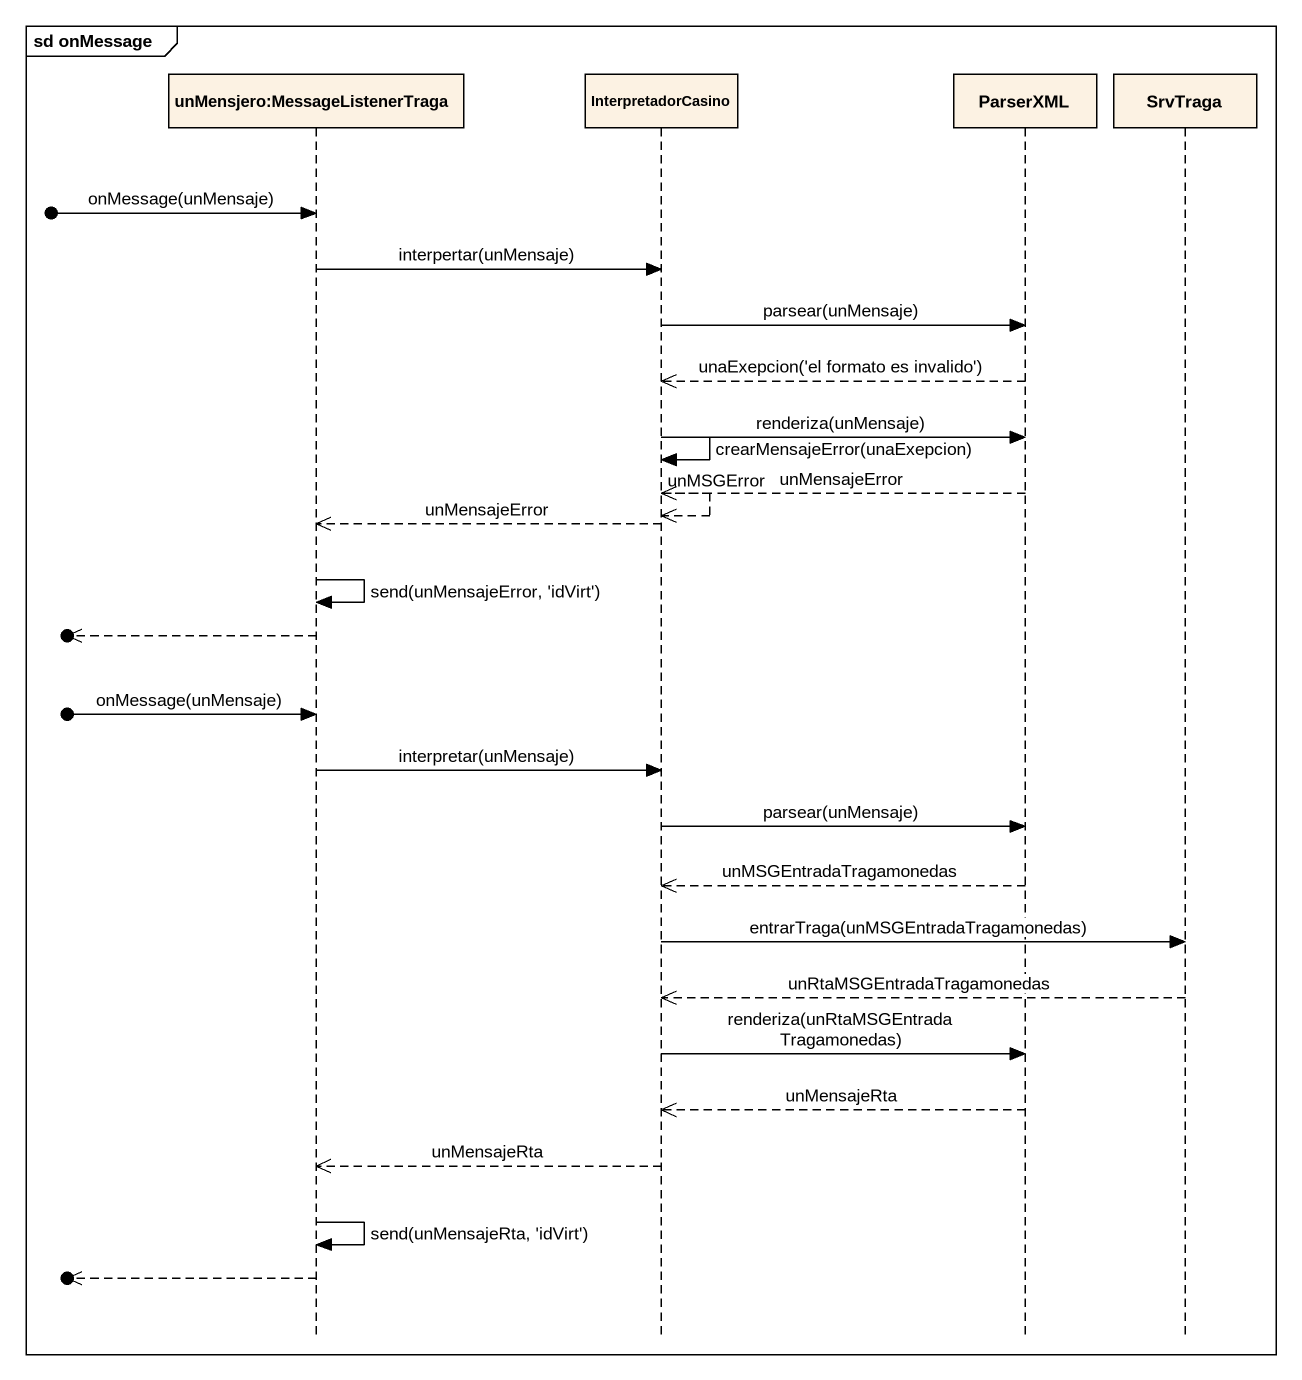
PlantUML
@startuml
mainframe sd onMessage
hide footbox
participant "unMensjero:MessageListenerTraga" as unMensjero
participant InterpretadorCasino
participant ParserXML
participant SrvTraga

[o-> unMensjero : onMessage(unMensaje)
unMensjero -> InterpretadorCasino : interpertar(unMensaje)
InterpretadorCasino -> ParserXML : parsear(unMensaje)
ParserXML -->> InterpretadorCasino : unaExepcion('el formato es invalido')
InterpretadorCasino -> ParserXML : renderiza(unMensaje)
InterpretadorCasino -> InterpretadorCasino : crearMensajeError(unaExepcion)
ParserXML -->> InterpretadorCasino : unMensajeError
InterpretadorCasino -->> InterpretadorCasino : unMSGError
InterpretadorCasino -->> unMensjero : unMensajeError
unMensjero -> unMensjero : send(unMensajeError, 'idVirt')
[o<<-- unMensjero
[o-> unMensjero : onMessage(unMensaje)
unMensjero -> InterpretadorCasino : interpretar(unMensaje)
InterpretadorCasino -> ParserXML : parsear(unMensaje)
ParserXML -->> InterpretadorCasino : unMSGEntradaTragamonedas
InterpretadorCasino -> SrvTraga : entrarTraga(unMSGEntradaTragamonedas)
SrvTraga -->> InterpretadorCasino : unRtaMSGEntradaTragamonedas
InterpretadorCasino -> ParserXML : renderiza(unRtaMSGEntradaTragamonedas)
ParserXML -->> InterpretadorCasino : unMensajeRta
InterpretadorCasino -->> unMensjero : unMensajeRta
unMensjero -> unMensjero : send(unMensajeRta, 'idVirt')
[o<<-- unMensjero
@enduml
